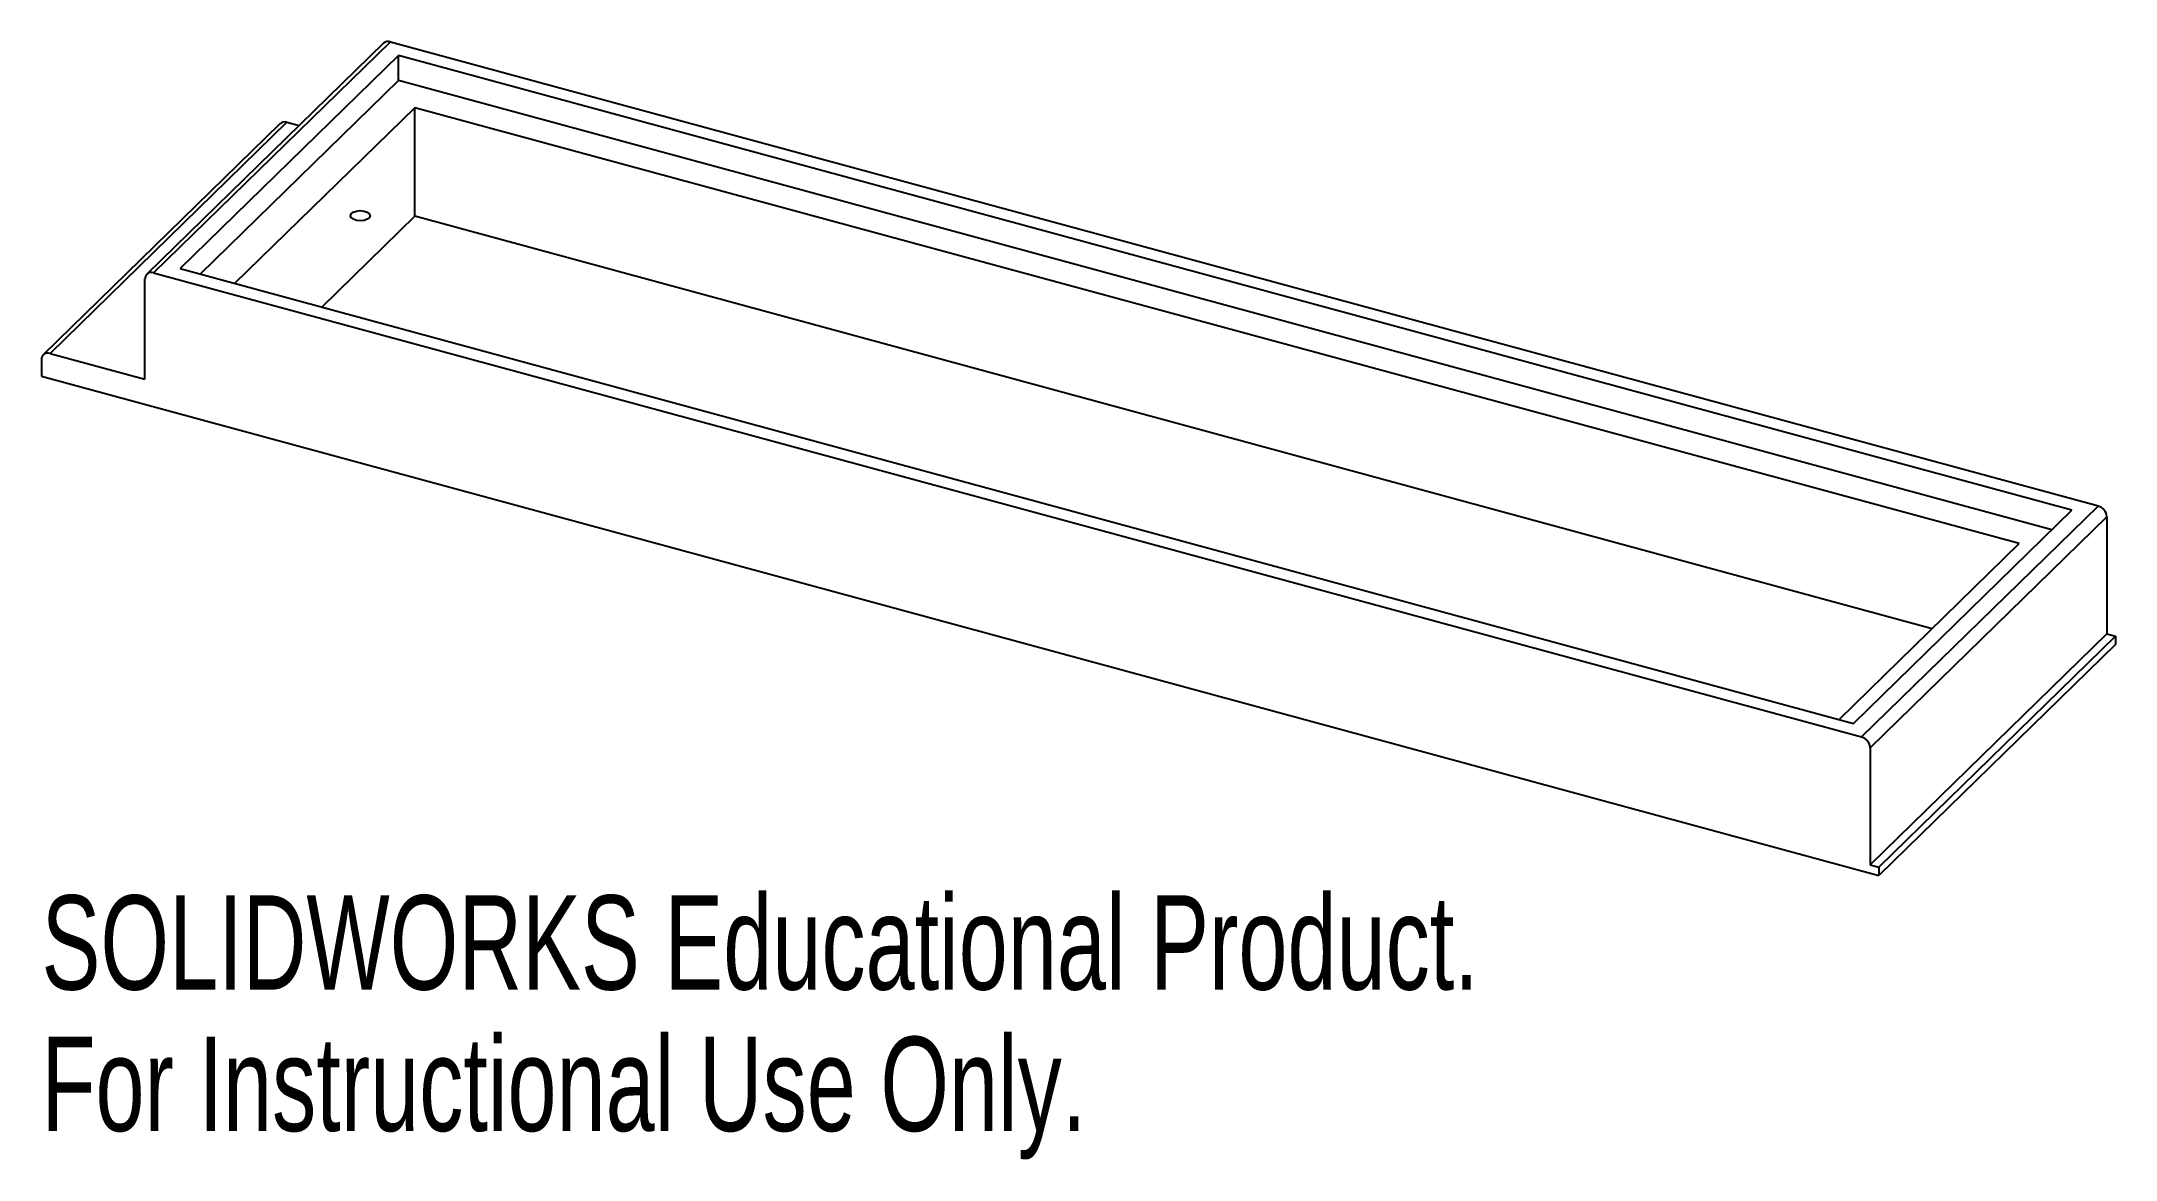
# Paper-space layout '_Trimetric' of a CAD drawing. Header units: millimetres. Extents: x -12 to 94, y -52 to 5.
import ezdxf

# ---------------------------------------------------------------- set-up
doc = ezdxf.new("R2010")
doc.units = ezdxf.units.MM
doc.styles.add('SLDTEXTSTYLE0', font='TXT', dxfattribs={"width": 0.7})

psp = doc.layouts.new('_Trimetric')

# ---------------------------------------------------------------- linework, layer by layer
at = {"color": 7, "linetype": 'Continuous', "lineweight": 25}
for p, q in [((5.4, 5.22), (-6.73, -6.62)), ((5.75, 5.29), (-6.39, -6.55)), ((6.17, 4.6), (-5.03, -6.33)), ((5.75, 5.29), (93.31, -18.5)), ((91.95, -18.72), (6.17, 4.6)), ((6.17, 3.31), (6.17, 4.6)), ((6.17, 3.31), (-4, -6.61)), ((90.92, -19.72), (6.17, 3.31)), ((0.09, 1.09), (-12.04, -10.75)), ((0.44, 1.17), (-11.69, -10.68)), ((7, 1.92), (-2.24, -7.09)), ((0.44, 1.17), (1.07, 1)), ((89.25, -20.43), (7, 1.92)), ((7, -3.65), (7, 1.92)), ((7, -3.65), (2.23, -8.31)), ((84.79, -24.79), (7, -3.65)), ((-5.03, -6.33), (80.75, -29.65)), ((-6.83, -12), (-6.83, -6.86)), ((-6.39, -6.55), (81.17, -30.34)), ((-12.13, -10.99), (-12.13, -11.84)), ((-11.69, -10.68), (-6.83, -12)), ((-12.13, -11.84), (82.06, -37.44)), ((80.75, -29.65), (91.95, -18.72)), ((81.17, -30.34), (93.31, -18.5)), ((93.75, -19.05), (81.61, -30.89)), ((93.75, -19.05), (93.75, -25.05)), ((80.02, -29.45), (89.25, -20.43)), ((93.75, -25.05), (81.61, -36.89)), ((94.19, -25.17), (82.06, -37.01)), ((93.75, -25.05), (94.19, -25.17)), ((94.19, -25.17), (94.19, -25.6)), ((94.19, -25.6), (82.06, -37.44)), ((81.61, -30.89), (81.61, -36.89)), ((81.61, -36.89), (82.06, -37.01)), ((82.06, -37.01), (82.06, -37.44))]:
    psp.add_line(p, q, dxfattribs=at)
at = {"color": 7, "linetype": 'Continuous', "flags": 128}
psp.add_lwpolyline([(4.56, -3.8), (4.4, -3.86), (4.21, -3.88), (4.02, -3.86), (3.86, -3.8), (3.75, -3.72), (3.71, -3.62), (3.74, -3.52), (3.85, -3.44), (4.01, -3.38), (4.21, -3.36), (4.4, -3.38), (4.56, -3.44), (4.67, -3.52), (4.71, -3.62), (4.67, -3.72), (4.56, -3.8)], dxfattribs=at)
at = {"color": 7, "linetype": 'Continuous', "lineweight": 25}
for centre, radius, start, end in [((5.64, 4.96), 0.358, 71.5838, 131.3262), ((0.33, 0.83), 0.358, 71.5838, 131.3262), ((-6.5, -6.85), 0.325, 68.8623, 180.9223), ((-11.81, -10.98), 0.325, 68.8623, 180.9223), ((93.14, -19.09), 0.607, 3.3916, 74.3338), ((81.01, -30.93), 0.607, 3.3916, 74.3338)]:
    psp.add_arc(centre, radius, start, end, dxfattribs=at)

# ---------------------------------------------------------------- texts
at = {"color": 7, "linetype": 'Continuous', "char_height": 4.8336, "attachment_point": 1, "style": 'SLDTEXTSTYLE0'}
for s, insert in [('SOLIDWORKS Educational Product.', (-12.13, -38.46)), ('For Instructional Use Only.', (-12.13, -45.71))]:
    psp.add_mtext(s, dxfattribs=dict(at, insert=insert))

doc.saveas('drawing.dxf')
